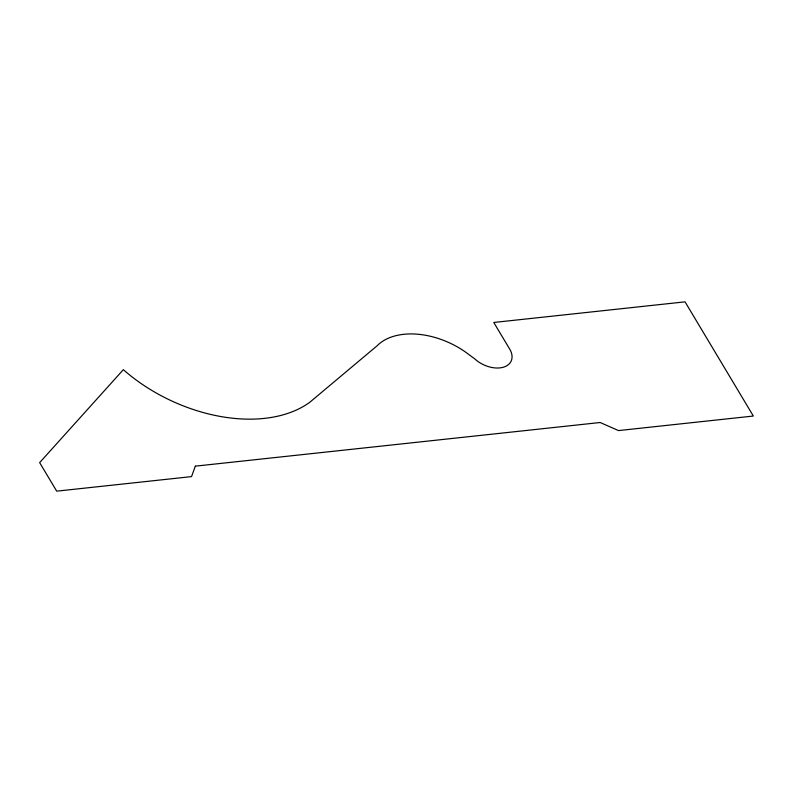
<?xml version="1.0" encoding="UTF-8"?>
<svg xmlns="http://www.w3.org/2000/svg" width="793" height="793" viewBox="0 0 793 793"><rect width="100%" height="100%" fill="white"/><g stroke="black" fill="none" stroke-linecap="round" stroke-linejoin="round"><path stroke-width="1.19" d="M195.336 466.155L191.539 476.613L56.709 491.154L39.65 462.636L123.341 369.667A134.632 86.179 25.3 0 0 309.944 402.15L377.131 345.768A66.85 42.792 25.3 0 1 464.985 351.686L474.878 358.971A23.443 15.008 25.3 0 0 502.881 367.357A23.443 15.008 25.3 0 0 510.077 349.733L493.771 322.473L685.043 301.846L753.35 416.038L618.52 430.579L600.162 422.51L195.336 466.155"/></g></svg>
